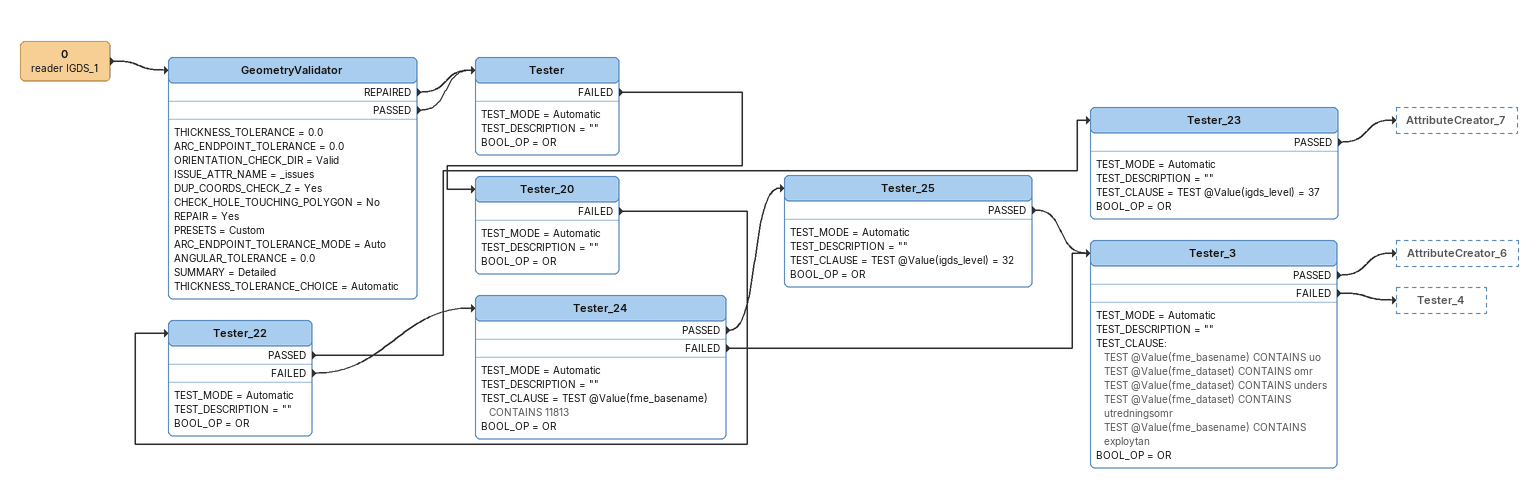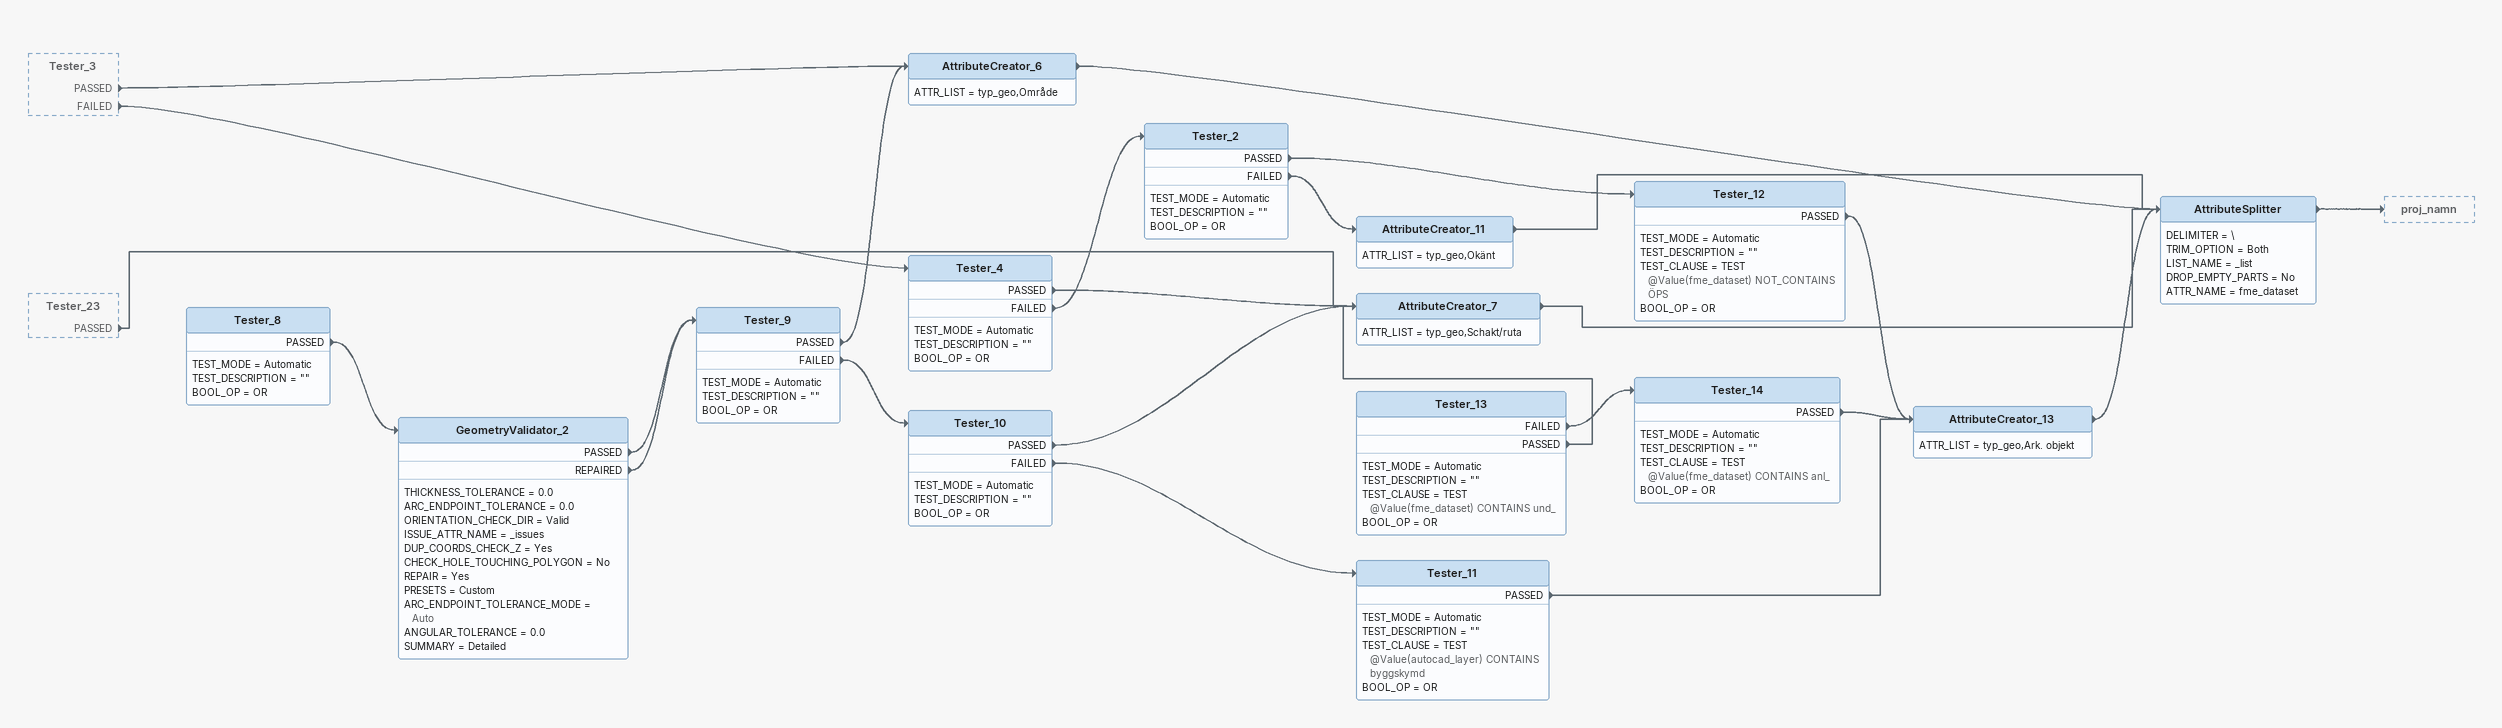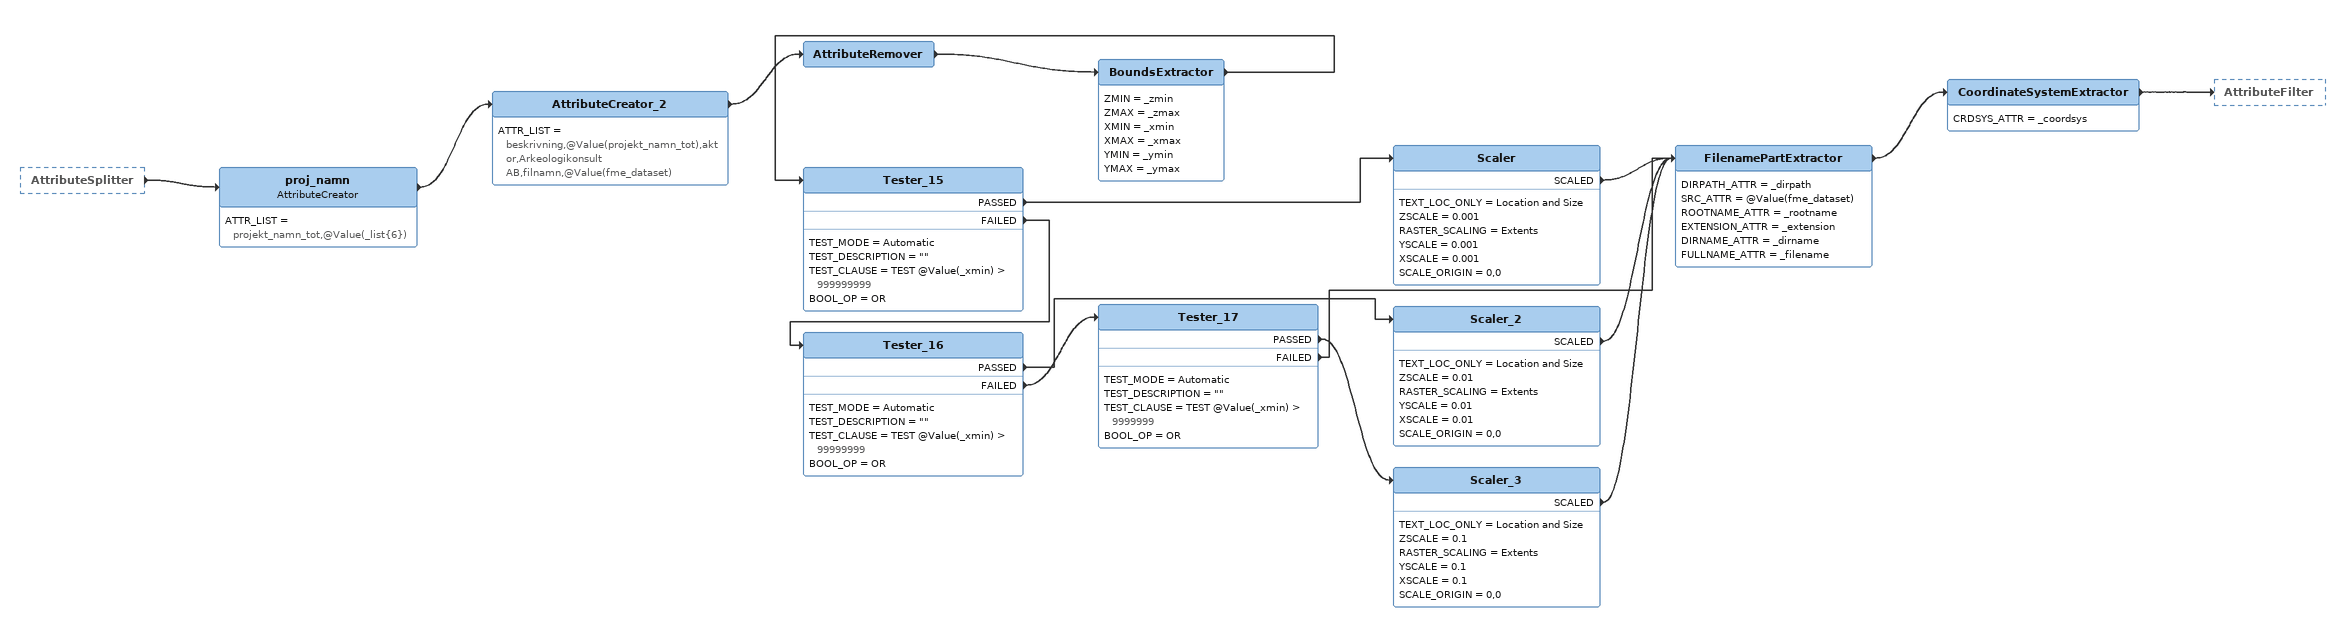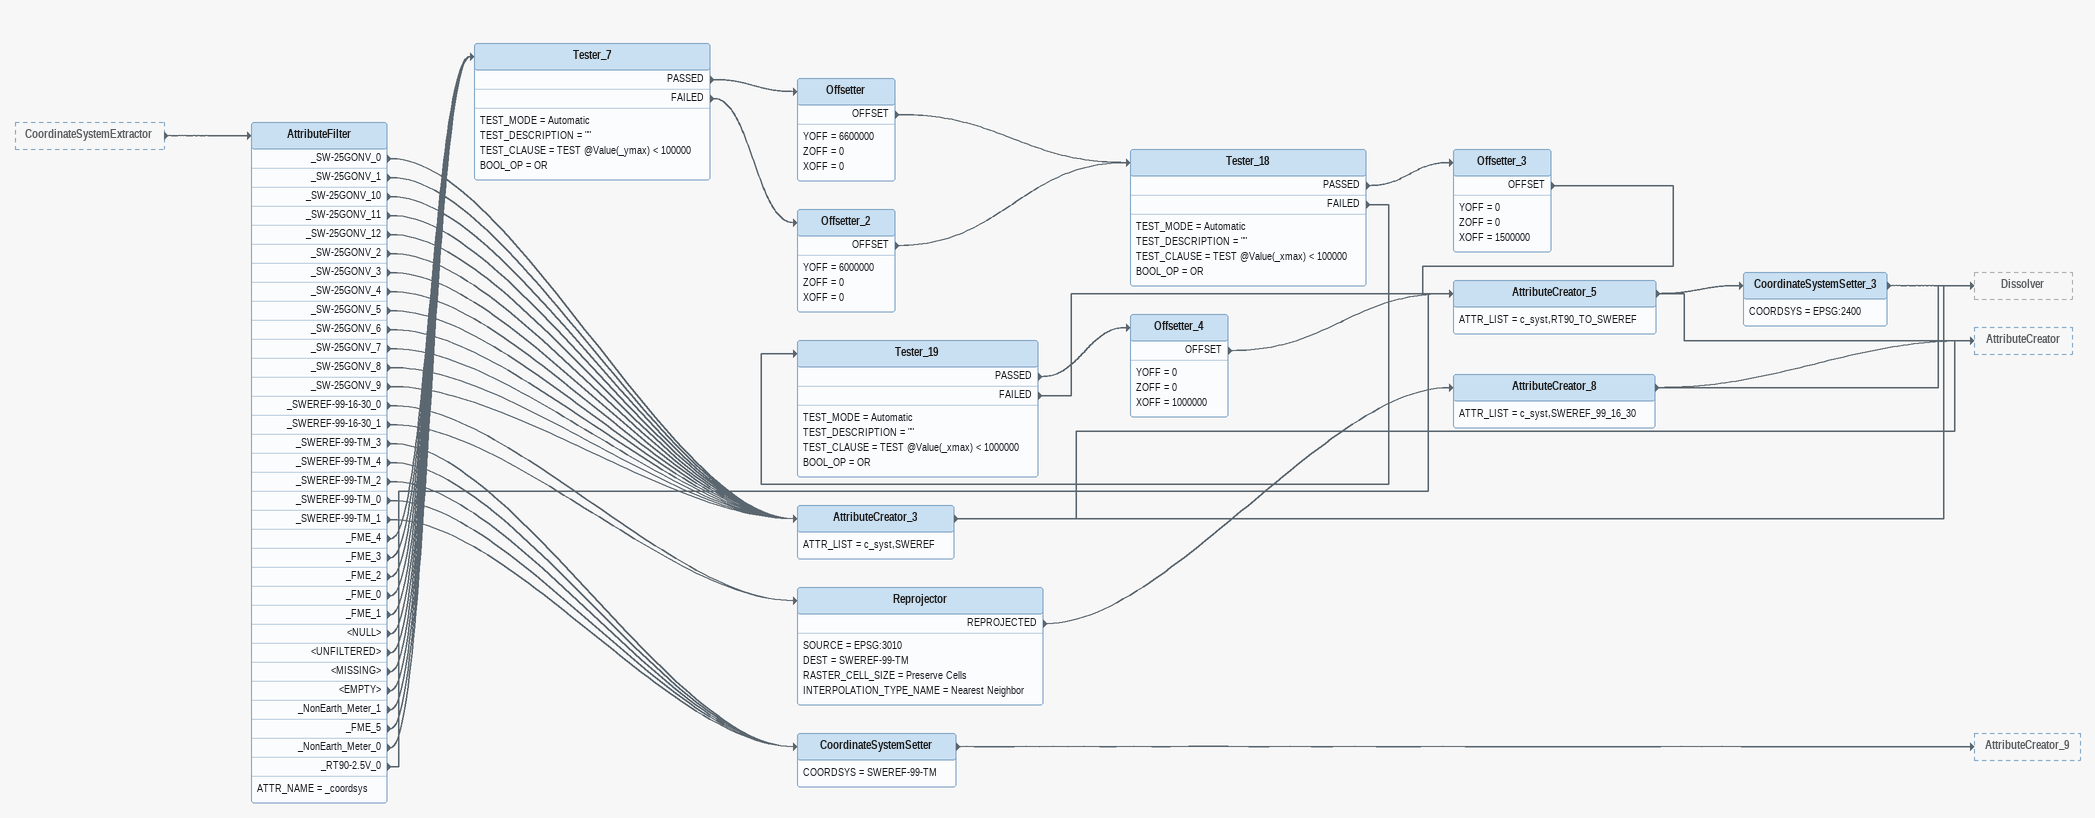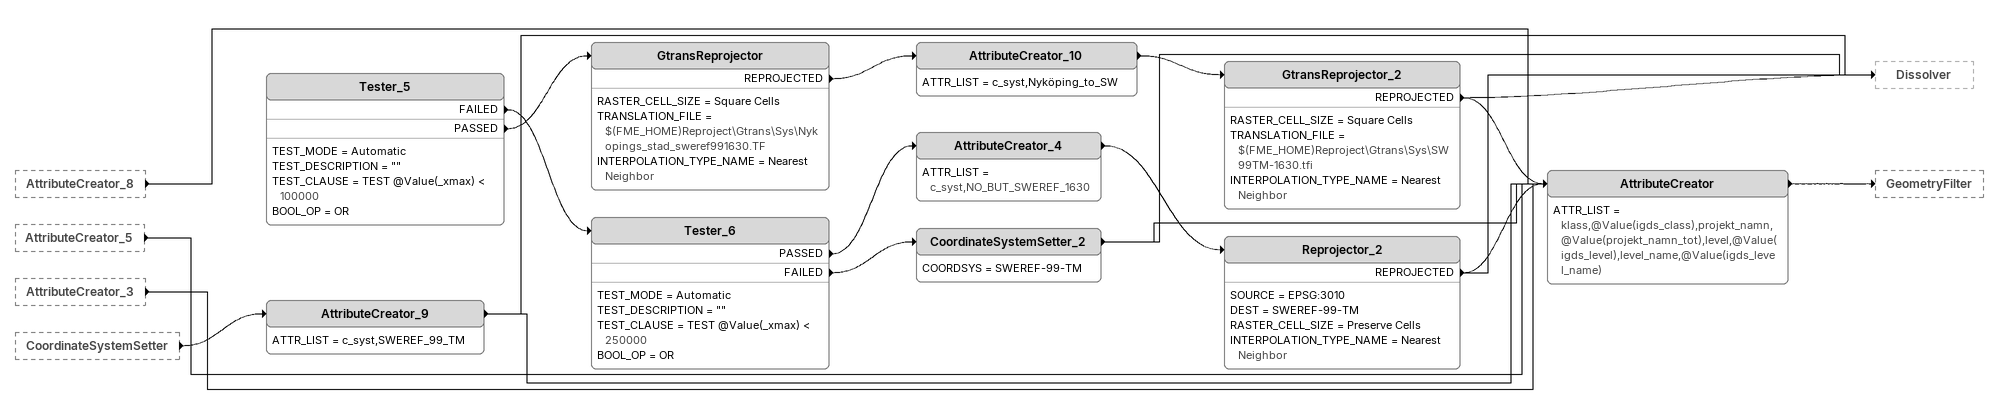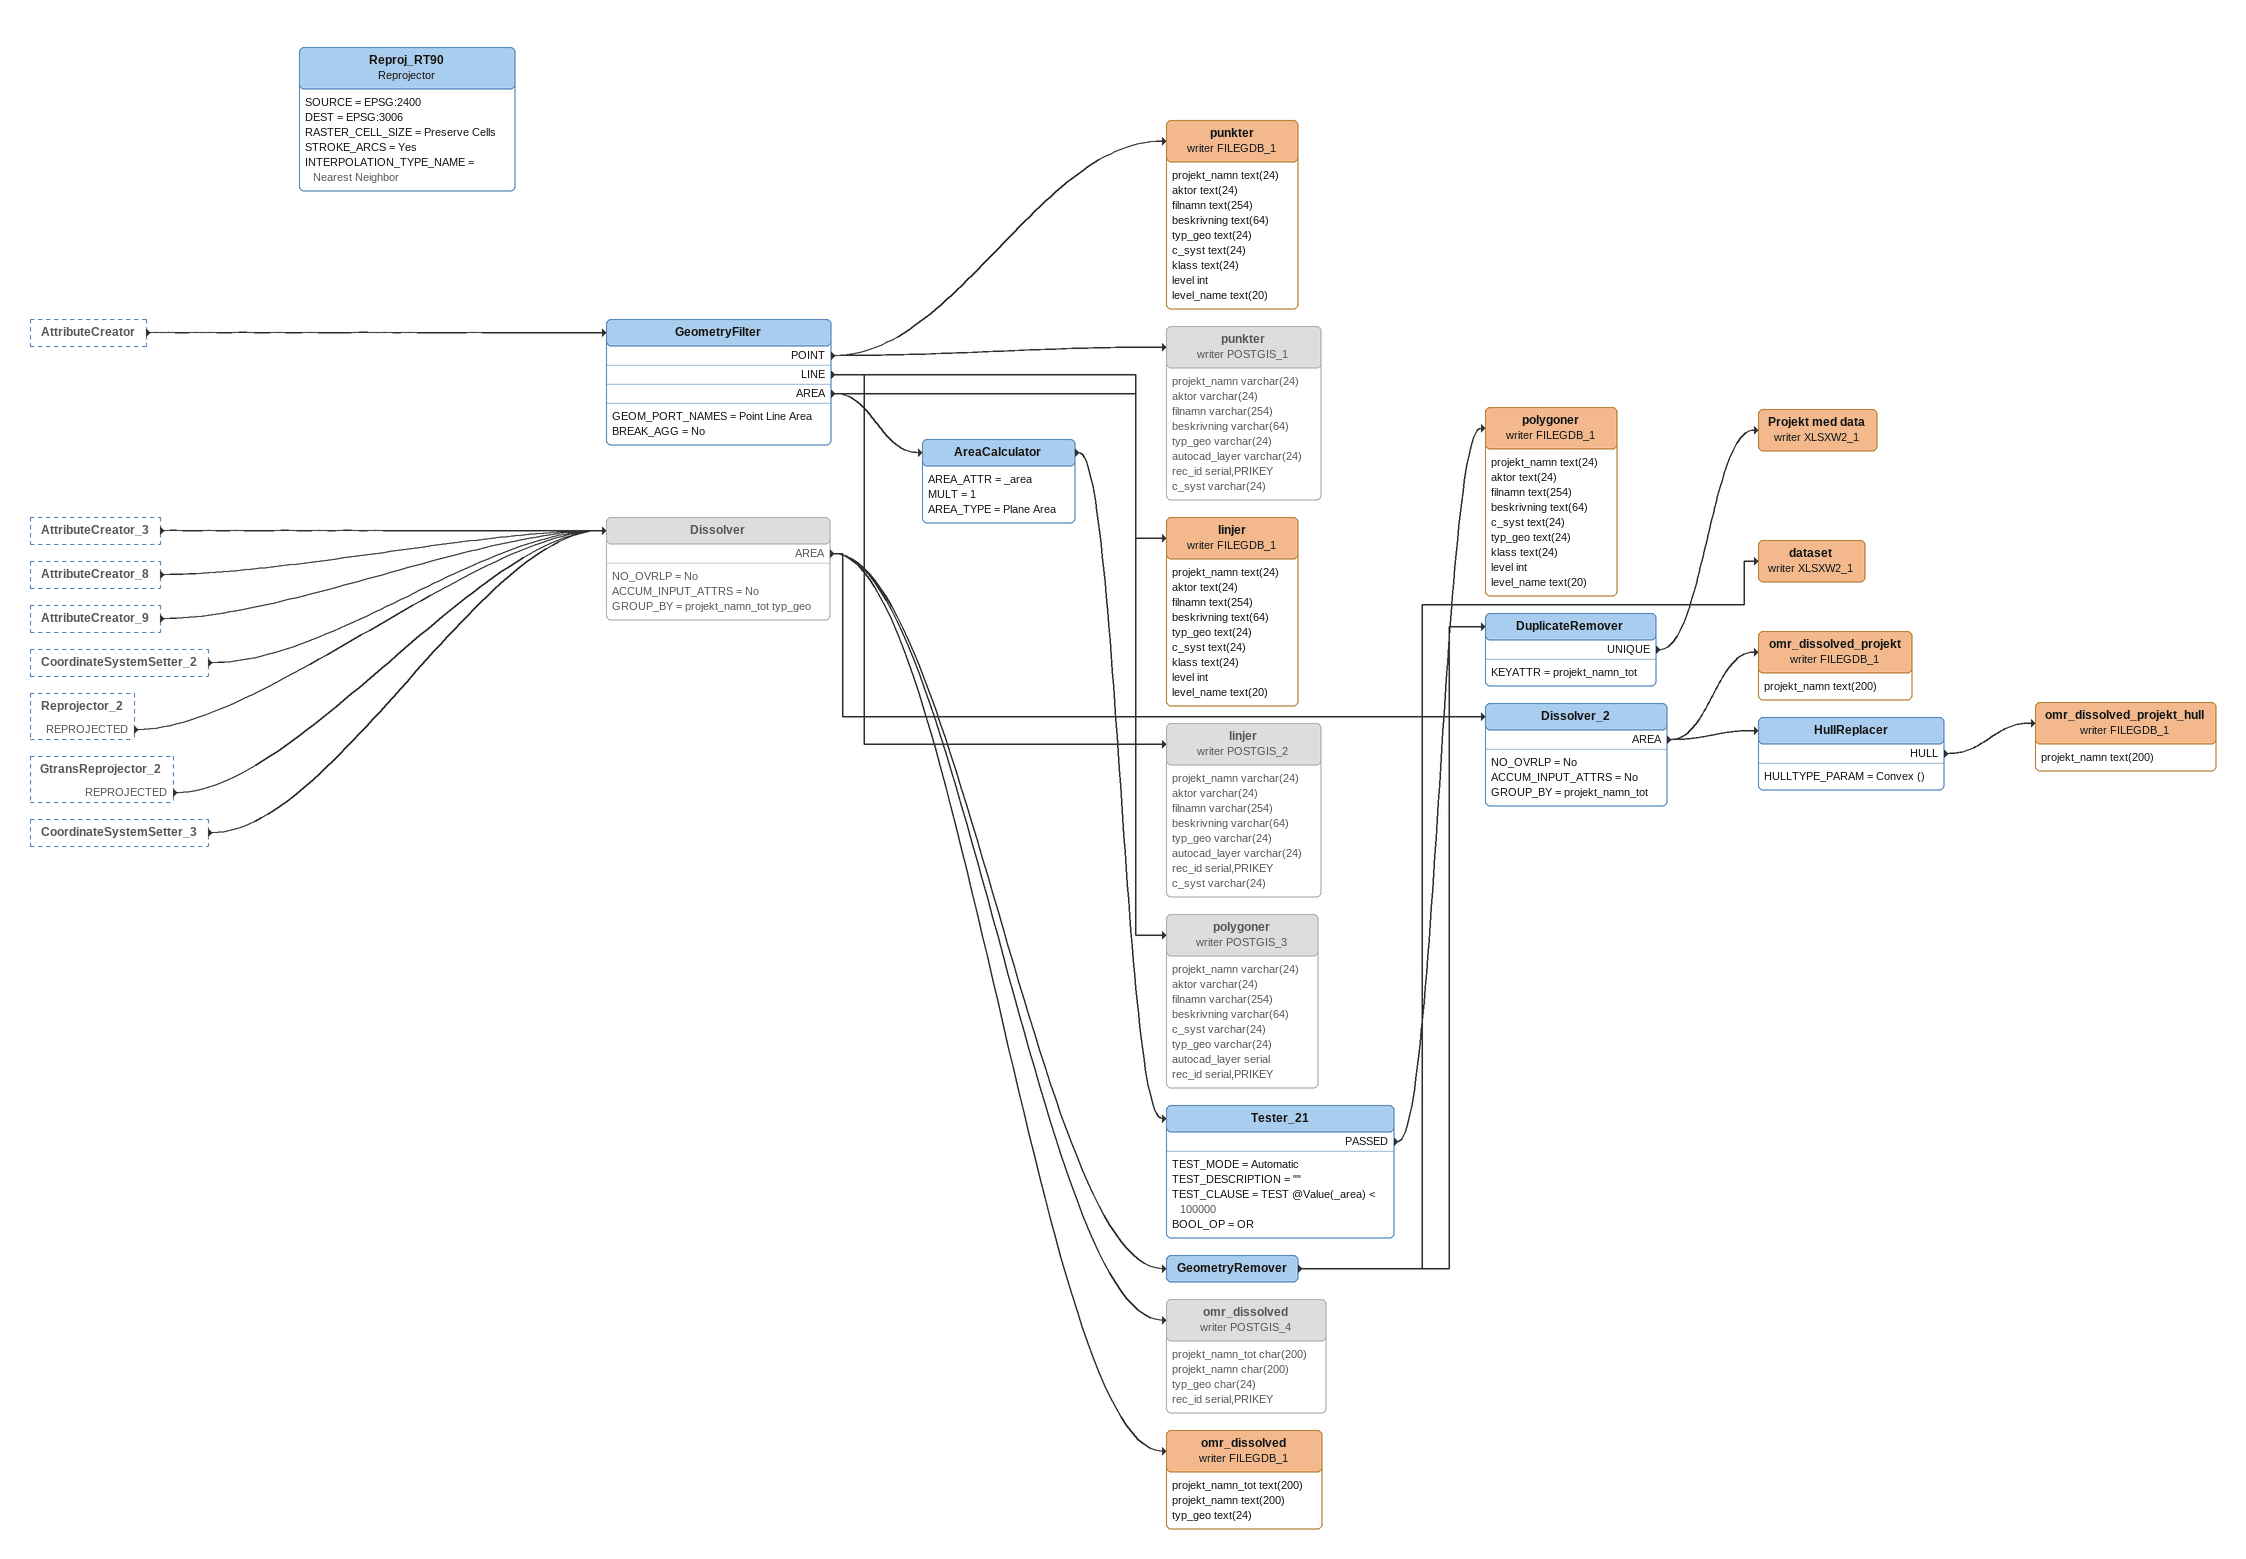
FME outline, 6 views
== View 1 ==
0 (reader IGDS_1)
    -> GeometryValidator
GeometryValidator
    THICKNESS_TOLERANCE = 0.0
    ARC_ENDPOINT_TOLERANCE = 0.0
    ORIENTATION_CHECK_DIR = Valid
    ISSUE_ATTR_NAME = _issues
    DUP_COORDS_CHECK_Z = Yes
    CHECK_HOLE_TOUCHING_POLYGON = No
    REPAIR = Yes
    PRESETS = Custom
    ARC_ENDPOINT_TOLERANCE_MODE = Auto
    ANGULAR_TOLERANCE = 0.0
    SUMMARY = Detailed
    THICKNESS_TOLERANCE_CHOICE = Automatic
    REPAIRED -> Tester
    PASSED -> Tester
Tester
    TEST_MODE = Automatic
    TEST_DESCRIPTION = ""
    BOOL_OP = OR
    FAILED -> Tester_20
Tester_20
    TEST_MODE = Automatic
    TEST_DESCRIPTION = ""
    BOOL_OP = OR
    FAILED -> Tester_22
Tester_22
    TEST_MODE = Automatic
    TEST_DESCRIPTION = ""
    BOOL_OP = OR
    PASSED -> Tester_23
    FAILED -> Tester_24
Tester_23
    TEST_MODE = Automatic
    TEST_DESCRIPTION = ""
    TEST_CLAUSE = TEST @Value(igds_level) = 37
    BOOL_OP = OR
    PASSED -> AttributeCreator_7
Tester_24
    TEST_MODE = Automatic
    TEST_DESCRIPTION = ""
    TEST_CLAUSE = TEST @Value(fme_basename) CONTAINS 11813
    BOOL_OP = OR
    PASSED -> Tester_25
    FAILED -> Tester_3
Tester_25
    TEST_MODE = Automatic
    TEST_DESCRIPTION = ""
    TEST_CLAUSE = TEST @Value(igds_level) = 32
    BOOL_OP = OR
    PASSED -> Tester_3
Tester_3
    TEST_MODE = Automatic
    TEST_DESCRIPTION = ""
    TEST_CLAUSE:
      TEST @Value(fme_basename) CONTAINS uo
      TEST @Value(fme_dataset) CONTAINS omr
      TEST @Value(fme_dataset) CONTAINS unders
      TEST @Value(fme_dataset) CONTAINS utredningsomr
      TEST @Value(fme_basename) CONTAINS exploytan
    BOOL_OP = OR
    PASSED -> AttributeCreator_6
    FAILED -> Tester_4

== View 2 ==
Tester_3 [outside]
    PASSED -> AttributeCreator_6
    FAILED -> Tester_4
Tester_23 [outside]
    PASSED -> AttributeCreator_7
Tester_4
    TEST_MODE = Automatic
    TEST_DESCRIPTION = ""
    BOOL_OP = OR
    PASSED -> AttributeCreator_7
    FAILED -> Tester_2
Tester_2
    TEST_MODE = Automatic
    TEST_DESCRIPTION = ""
    BOOL_OP = OR
    PASSED -> Tester_12
    FAILED -> AttributeCreator_11
Tester_12
    TEST_MODE = Automatic
    TEST_DESCRIPTION = ""
    TEST_CLAUSE = TEST @Value(fme_dataset) NOT_CONTAINS ÖPS
    BOOL_OP = OR
    PASSED -> AttributeCreator_13
AttributeCreator_11
    ATTR_LIST = typ_geo,Okänt
    -> AttributeSplitter
Tester_8
    TEST_MODE = Automatic
    TEST_DESCRIPTION = ""
    BOOL_OP = OR
    PASSED -> GeometryValidator_2
GeometryValidator_2
    THICKNESS_TOLERANCE = 0.0
    ARC_ENDPOINT_TOLERANCE = 0.0
    ORIENTATION_CHECK_DIR = Valid
    ISSUE_ATTR_NAME = _issues
    DUP_COORDS_CHECK_Z = Yes
    CHECK_HOLE_TOUCHING_POLYGON = No
    REPAIR = Yes
    PRESETS = Custom
    ARC_ENDPOINT_TOLERANCE_MODE = Auto
    ANGULAR_TOLERANCE = 0.0
    SUMMARY = Detailed
    PASSED -> Tester_9
    REPAIRED -> Tester_9
Tester_9
    TEST_MODE = Automatic
    TEST_DESCRIPTION = ""
    BOOL_OP = OR
    PASSED -> AttributeCreator_6
    FAILED -> Tester_10
AttributeCreator_6
    ATTR_LIST = typ_geo,Område
    -> AttributeSplitter
Tester_10
    TEST_MODE = Automatic
    TEST_DESCRIPTION = ""
    BOOL_OP = OR
    PASSED -> AttributeCreator_7
    FAILED -> Tester_11
Tester_11
    TEST_MODE = Automatic
    TEST_DESCRIPTION = ""
    TEST_CLAUSE = TEST @Value(autocad_layer) CONTAINS byggskymd
    BOOL_OP = OR
    PASSED -> AttributeCreator_13
Tester_13
    TEST_MODE = Automatic
    TEST_DESCRIPTION = ""
    TEST_CLAUSE = TEST @Value(fme_dataset) CONTAINS und_
    BOOL_OP = OR
    FAILED -> Tester_14
    PASSED -> AttributeCreator_7
AttributeCreator_7
    ATTR_LIST = typ_geo,Schakt/ruta
    -> AttributeSplitter
Tester_14
    TEST_MODE = Automatic
    TEST_DESCRIPTION = ""
    TEST_CLAUSE = TEST @Value(fme_dataset) CONTAINS anl_
    BOOL_OP = OR
    PASSED -> AttributeCreator_13
AttributeCreator_13
    ATTR_LIST = typ_geo,Ark. objekt
    -> AttributeSplitter
AttributeSplitter
    DELIMITER = \
    TRIM_OPTION = Both
    LIST_NAME = _list
    DROP_EMPTY_PARTS = No
    ATTR_NAME = fme_dataset
    -> proj_namn

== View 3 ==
AttributeSplitter [outside]
    -> proj_namn
proj_namn: AttributeCreator
    ATTR_LIST = projekt_namn_tot,@Value(_list{6})
    -> AttributeCreator_2
AttributeCreator_2
    ATTR_LIST = beskrivning,@Value(projekt_namn_tot),aktor,Arkeologikonsult AB,filnamn,@Value(fme_dataset)
    -> AttributeRemover
AttributeRemover
    -> BoundsExtractor
BoundsExtractor
    ZMIN = _zmin
    ZMAX = _zmax
    XMIN = _xmin
    XMAX = _xmax
    YMIN = _ymin
    YMAX = _ymax
    -> Tester_15
Tester_15
    TEST_MODE = Automatic
    TEST_DESCRIPTION = ""
    TEST_CLAUSE = TEST @Value(_xmin) > 999999999
    BOOL_OP = OR
    PASSED -> Scaler
    FAILED -> Tester_16
Scaler
    TEXT_LOC_ONLY = Location and Size
    ZSCALE = 0.001
    RASTER_SCALING = Extents
    YSCALE = 0.001
    XSCALE = 0.001
    SCALE_ORIGIN = 0,0
    SCALED -> FilenamePartExtractor
Tester_16
    TEST_MODE = Automatic
    TEST_DESCRIPTION = ""
    TEST_CLAUSE = TEST @Value(_xmin) > 99999999
    BOOL_OP = OR
    PASSED -> Scaler_2
    FAILED -> Tester_17
Scaler_2
    TEXT_LOC_ONLY = Location and Size
    ZSCALE = 0.01
    RASTER_SCALING = Extents
    YSCALE = 0.01
    XSCALE = 0.01
    SCALE_ORIGIN = 0,0
    SCALED -> FilenamePartExtractor
Tester_17
    TEST_MODE = Automatic
    TEST_DESCRIPTION = ""
    TEST_CLAUSE = TEST @Value(_xmin) > 9999999
    BOOL_OP = OR
    PASSED -> Scaler_3
    FAILED -> FilenamePartExtractor
Scaler_3
    TEXT_LOC_ONLY = Location and Size
    ZSCALE = 0.1
    RASTER_SCALING = Extents
    YSCALE = 0.1
    XSCALE = 0.1
    SCALE_ORIGIN = 0,0
    SCALED -> FilenamePartExtractor
FilenamePartExtractor
    DIRPATH_ATTR = _dirpath
    SRC_ATTR = @Value(fme_dataset)
    ROOTNAME_ATTR = _rootname
    EXTENSION_ATTR = _extension
    DIRNAME_ATTR = _dirname
    FULLNAME_ATTR = _filename
    -> CoordinateSystemExtractor
CoordinateSystemExtractor
    CRDSYS_ATTR = _coordsys
    -> AttributeFilter

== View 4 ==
CoordinateSystemExtractor [outside]
    -> AttributeFilter
AttributeFilter
    ATTR_NAME = _coordsys
    _SW-25GONV_0 -> AttributeCreator_3
    _SW-25GONV_1 -> AttributeCreator_3
    _SW-25GONV_10 -> AttributeCreator_3
    _SW-25GONV_11 -> AttributeCreator_3
    _SW-25GONV_12 -> AttributeCreator_3
    _SW-25GONV_2 -> AttributeCreator_3
    _SW-25GONV_3 -> AttributeCreator_3
    _SW-25GONV_4 -> AttributeCreator_3
    _SW-25GONV_5 -> AttributeCreator_3
    _SW-25GONV_6 -> AttributeCreator_3
    _SW-25GONV_7 -> AttributeCreator_3
    _SW-25GONV_8 -> AttributeCreator_3
    _SW-25GONV_9 -> AttributeCreator_3
    _SWEREF-99-16-30_0 -> Reprojector
    _SWEREF-99-16-30_1 -> Reprojector
    _SWEREF-99-TM_3 -> CoordinateSystemSetter
    _SWEREF-99-TM_4 -> CoordinateSystemSetter
    _SWEREF-99-TM_2 -> CoordinateSystemSetter
    _SWEREF-99-TM_0 -> CoordinateSystemSetter
    _SWEREF-99-TM_1 -> CoordinateSystemSetter
    _FME_4 -> Tester_7
    _FME_3 -> Tester_7
    _FME_2 -> Tester_7
    _FME_0 -> Tester_7
    _FME_1 -> Tester_7
    <NULL> -> Tester_7
    <UNFILTERED> -> Tester_7
    <MISSING> -> Tester_7
    <EMPTY> -> Tester_7
    _NonEarth_Meter_1 -> Tester_7
    _FME_5 -> Tester_7
    _NonEarth_Meter_0 -> Tester_7
    _RT90-2.5V_0 -> AttributeCreator_5
Tester_7
    TEST_MODE = Automatic
    TEST_DESCRIPTION = ""
    TEST_CLAUSE = TEST @Value(_ymax) < 100000
    BOOL_OP = OR
    PASSED -> Offsetter
    FAILED -> Offsetter_2
Offsetter
    YOFF = 6600000
    ZOFF = 0
    XOFF = 0
    OFFSET -> Tester_18
Offsetter_2
    YOFF = 6000000
    ZOFF = 0
    XOFF = 0
    OFFSET -> Tester_18
Tester_18
    TEST_MODE = Automatic
    TEST_DESCRIPTION = ""
    TEST_CLAUSE = TEST @Value(_xmax) < 100000
    BOOL_OP = OR
    PASSED -> Offsetter_3
    FAILED -> Tester_19
Offsetter_3
    YOFF = 0
    ZOFF = 0
    XOFF = 1500000
    OFFSET -> AttributeCreator_5
Tester_19
    TEST_MODE = Automatic
    TEST_DESCRIPTION = ""
    TEST_CLAUSE = TEST @Value(_xmax) < 1000000
    BOOL_OP = OR
    PASSED -> Offsetter_4
    FAILED -> AttributeCreator_5
Offsetter_4
    YOFF = 0
    ZOFF = 0
    XOFF = 1000000
    OFFSET -> AttributeCreator_5
AttributeCreator_5
    ATTR_LIST = c_syst,RT90_TO_SWEREF
    -> AttributeCreator
    -> CoordinateSystemSetter_3
CoordinateSystemSetter_3
    COORDSYS = EPSG:2400
    -> Dissolver
AttributeCreator_3
    ATTR_LIST = c_syst,SWEREF
    -> Dissolver
    -> AttributeCreator
Reprojector
    SOURCE = EPSG:3010
    DEST = SWEREF-99-TM
    RASTER_CELL_SIZE = Preserve Cells
    INTERPOLATION_TYPE_NAME = Nearest Neighbor
    REPROJECTED -> AttributeCreator_8
AttributeCreator_8
    ATTR_LIST = c_syst,SWEREF_99_16_30
    -> Dissolver
    -> AttributeCreator
CoordinateSystemSetter
    COORDSYS = SWEREF-99-TM
    -> AttributeCreator_9

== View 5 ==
AttributeCreator_8 [outside]
    -> AttributeCreator
AttributeCreator_5 [outside]
    -> AttributeCreator
AttributeCreator_3 [outside]
    -> AttributeCreator
CoordinateSystemSetter [outside]
    -> AttributeCreator_9
AttributeCreator_9
    ATTR_LIST = c_syst,SWEREF_99_TM
    -> Dissolver
    -> AttributeCreator
Tester_5
    TEST_MODE = Automatic
    TEST_DESCRIPTION = ""
    TEST_CLAUSE = TEST @Value(_xmax) < 100000
    BOOL_OP = OR
    FAILED -> Tester_6
    PASSED -> GtransReprojector
GtransReprojector
    RASTER_CELL_SIZE = Square Cells
    TRANSLATION_FILE = $(FME_HOME)Reproject\Gtrans\Sys\Nykopings_stad_sweref991630.TF
    INTERPOLATION_TYPE_NAME = Nearest Neighbor
    REPROJECTED -> AttributeCreator_10
AttributeCreator_10
    ATTR_LIST = c_syst,Nyköping_to_SW
    -> GtransReprojector_2
GtransReprojector_2
    RASTER_CELL_SIZE = Square Cells
    TRANSLATION_FILE = $(FME_HOME)Reproject\Gtrans\Sys\SW99TM-1630.tfi
    INTERPOLATION_TYPE_NAME = Nearest Neighbor
    REPROJECTED -> Dissolver
    REPROJECTED -> AttributeCreator
Tester_6
    TEST_MODE = Automatic
    TEST_DESCRIPTION = ""
    TEST_CLAUSE = TEST @Value(_xmax) < 250000
    BOOL_OP = OR
    PASSED -> AttributeCreator_4
    FAILED -> CoordinateSystemSetter_2
AttributeCreator_4
    ATTR_LIST = c_syst,NO_BUT_SWEREF_1630
    -> Reprojector_2
Reprojector_2
    SOURCE = EPSG:3010
    DEST = SWEREF-99-TM
    RASTER_CELL_SIZE = Preserve Cells
    INTERPOLATION_TYPE_NAME = Nearest Neighbor
    REPROJECTED -> Dissolver
    REPROJECTED -> AttributeCreator
CoordinateSystemSetter_2
    COORDSYS = SWEREF-99-TM
    -> Dissolver
    -> AttributeCreator
AttributeCreator
    ATTR_LIST = klass,@Value(igds_class),projekt_namn,@Value(projekt_namn_tot),level,@Value(igds_level),level_name,@Value(igds_level_name)
    -> GeometryFilter

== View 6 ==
AttributeCreator [outside]
    -> GeometryFilter
AttributeCreator_3 [outside]
    -> Dissolver
AttributeCreator_8 [outside]
    -> Dissolver
AttributeCreator_9 [outside]
    -> Dissolver
CoordinateSystemSetter_2 [outside]
    -> Dissolver
Reprojector_2 [outside]
    REPROJECTED -> Dissolver
GtransReprojector_2 [outside]
    REPROJECTED -> Dissolver
CoordinateSystemSetter_3 [outside]
    -> Dissolver
Reproj_RT90: Reprojector
    SOURCE = EPSG:2400
    DEST = EPSG:3006
    RASTER_CELL_SIZE = Preserve Cells
    STROKE_ARCS = Yes
    INTERPOLATION_TYPE_NAME = Nearest Neighbor
GeometryFilter
    GEOM_PORT_NAMES = Point Line Area
    BREAK_AGG = No
    POINT -> punkter (writer FILEGDB_1)
    LINE -> linjer (writer FILEGDB_1)
    POINT -> punkter (writer POSTGIS_1)
    LINE -> linjer (writer POSTGIS_2)
    AREA -> polygoner (writer POSTGIS_3)
    AREA -> AreaCalculator
punkter (writer FILEGDB_1)
    attributes: projekt_namn text(24), aktor text(24), filnamn text(254), beskrivning text(64), typ_geo text(24), c_syst text(24), klass text(24), level int, level_name text(20)
punkter (writer POSTGIS_1) [off]
    attributes: projekt_namn varchar(24), aktor varchar(24), filnamn varchar(254), beskrivning varchar(64), typ_geo varchar(24), autocad_layer varchar(24), rec_id serial,PRIKEY, c_syst varchar(24)
linjer (writer FILEGDB_1)
    attributes: projekt_namn text(24), aktor text(24), filnamn text(254), beskrivning text(64), typ_geo text(24), c_syst text(24), klass text(24), level int, level_name text(20)
linjer (writer POSTGIS_2) [off]
    attributes: projekt_namn varchar(24), aktor varchar(24), filnamn varchar(254), beskrivning varchar(64), typ_geo varchar(24), autocad_layer varchar(24), rec_id serial,PRIKEY, c_syst varchar(24)
polygoner (writer POSTGIS_3) [off]
    attributes: projekt_namn varchar(24), aktor varchar(24), filnamn varchar(254), beskrivning varchar(64), c_syst varchar(24), typ_geo varchar(24), autocad_layer serial, rec_id serial,PRIKEY
AreaCalculator
    AREA_ATTR = _area
    MULT = 1
    AREA_TYPE = Plane Area
    -> Tester_21
Tester_21
    TEST_MODE = Automatic
    TEST_DESCRIPTION = ""
    TEST_CLAUSE = TEST @Value(_area) < 100000
    BOOL_OP = OR
    PASSED -> polygoner (writer FILEGDB_1)
polygoner (writer FILEGDB_1)
    attributes: projekt_namn text(24), aktor text(24), filnamn text(254), beskrivning text(64), c_syst text(24), typ_geo text(24), klass text(24), level int, level_name text(20)
Dissolver [off]
    NO_OVRLP = No
    ACCUM_INPUT_ATTRS = No
    GROUP_BY = projekt_namn_tot typ_geo
    AREA -> GeometryRemover
    AREA -> omr_dissolved (writer POSTGIS_4)
    AREA -> omr_dissolved (writer FILEGDB_1)
    AREA -> Dissolver_2
GeometryRemover
    -> DuplicateRemover
    -> dataset (writer XLSXW2_1)
DuplicateRemover
    KEYATTR = projekt_namn_tot
    UNIQUE -> Projekt med data (writer XLSXW2_1)
Projekt med data (writer XLSXW2_1)
dataset (writer XLSXW2_1)
Dissolver_2
    NO_OVRLP = No
    ACCUM_INPUT_ATTRS = No
    GROUP_BY = projekt_namn_tot
    AREA -> HullReplacer
    AREA -> omr_dissolved_projekt (writer FILEGDB_1)
omr_dissolved_projekt (writer FILEGDB_1)
    attributes: projekt_namn text(200)
HullReplacer
    HULLTYPE_PARAM = Convex ()
    HULL -> omr_dissolved_projekt_hull (writer FILEGDB_1)
omr_dissolved_projekt_hull (writer FILEGDB_1)
    attributes: projekt_namn text(200)
omr_dissolved (writer POSTGIS_4) [off]
    attributes: projekt_namn_tot char(200), projekt_namn char(200), typ_geo char(24), rec_id serial,PRIKEY
omr_dissolved (writer FILEGDB_1)
    attributes: projekt_namn_tot text(200), projekt_namn text(200), typ_geo text(24)
